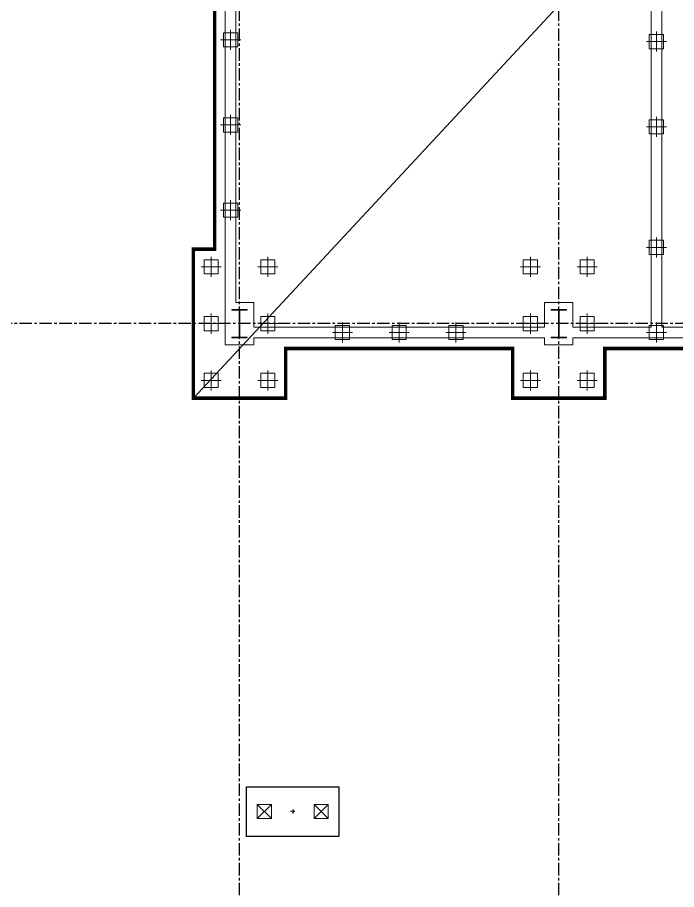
# Model space of a CAD drawing. Extents: x 782294 to 1727252, y -631030 to 17645.
# Drawn here: x 1158720 to 1177298, y -549418 to -524838 of the extents above; entities that cross this region are included whole.
import ezdxf

# ---------------------------------------------------------------- set-up
doc = ezdxf.new("R2010")
doc.units = 0
doc.linetypes.add('CENTER', pattern=[2, 1.25, -0.25, 0.25, -0.25])
for name, color, linetype in [('!ZN3-铝板幕墙-3', 3, 'Continuous'), ('A-AXIS-DP', 126, 'Continuous'), ('DOTE', 1, 'CENTER'), ('S-DOTE1', 140, 'CENTER'), ('S-HATCH1-W', 252, 'Continuous'), ('S-SS', 111, 'Continuous')]:
    doc.layers.add(name, color=color, linetype=linetype)
for name, color, linetype, lineweight in [('S-col', 2, 'Continuous', 0), ('S-ct', 2, 'Continuous', 0), ('S-zhuang', 1, 'Continuous', 0)]:
    doc.layers.add(name, color=color, linetype=linetype, lineweight=lineweight)

# ---------------------------------------------------------------- blocks, each defined once
blk = doc.blocks.new('20250821100720')
at = {"layer": 'DOTE', "ltscale": 280}
for p, q in [((166000, -8180), (166000, 83777.4)), ((175000, -8180), (175000, 83777.4)), ((195431, 53850), (-7455.8, 53850))]:
    blk.add_line(p, q, dxfattribs=at)
blk = doc.blocks.new('FZ-400')
for p, q in [((0, -283), (0, 283)), ((-283, 0), (283, 0))]:
    blk.add_line(p, q)
blk.add_lwpolyline([(200, -200), (-200, -200), (-200, 200), (200, 200)], close=True)
blk = doc.blocks.new('S-ZHUANG-400')
at = {"layer": 'S-zhuang'}
for p, q in [((200, -200), (-200, 200)), ((-200, -200), (200, 200))]:
    blk.add_line(p, q, dxfattribs=at)
blk.add_lwpolyline([(-200, 200), (200, 200), (200, -200), (-200, -200)], close=True, dxfattribs=at)
blk = doc.blocks.new('CT2')
at = {"layer": 'S-DOTE1', "ltscale": 0.25}
for p, q in [((-193565, -187166), (-193685, -187166)), ((-193625, -187226), (-193625, -187106))]:
    blk.add_line(p, q, dxfattribs=at)
at = {"layer": 'S-HATCH1-W'}
blk.add_lwpolyline([(-194325, -185866), (-192925, -185866), (-192925, -188466), (-194325, -188466)], close=True, dxfattribs=at)
at = {"layer": 'S-zhuang'}
for p in [(-193625, -186366), (-193625, -187966)]:
    blk.add_blockref('S-ZHUANG-400', p, dxfattribs=at)
blk = doc.blocks.new('A$C46867589')
at = {"layer": 'S-col'}
for points in [[(165600, 54450), (165600, 71200), (165600, 72400), (166400, 72400), (166400, 72200), (174600, 72200), (174600, 72400), (175400, 72400), (175400, 72200), (183600, 72200), (183600, 72400), (184800, 72400), (184800, 53250), (183600, 53250), (183600, 53449), (175400, 53449), (175400, 53250), (174600, 53250), (174600, 53449), (166400, 53449), (166400, 53250), (165600, 53250), (165600, 54450)], [(166400, 71900), (166400, 71200), (165900, 71200), (165900, 54450), (166400, 54450), (166400, 53749), (174600, 53749), (174600, 54450), (175400, 54450), (175400, 53749), (177600, 53749), (177600, 71900), (175400, 71900), (175400, 71200), (174600, 71200), (174600, 71900), (166400, 71900)]]:
    blk.add_lwpolyline(points, dxfattribs=at)
for points in [[(177900, 71900), (177900, 53749), (183600, 53749), (183600, 54450), (184500, 54450), (184500, 59450), (183400, 59450), (183400, 60250), (184500, 60250), (184500, 65400), (183400, 65400), (183400, 66200), (184500, 66200), (184500, 71200), (183600, 71200), (183600, 71900)], [(165785, 54250), (166215, 54250), (166215, 54232), (166006, 54232), (166006, 53468), (166215, 53468), (166215, 53450), (165785, 53450), (165785, 53468), (165994, 53468), (165994, 54232), (165785, 54232)], [(174785, 54250), (175215, 54250), (175215, 54232), (175006, 54232), (175006, 53468), (175215, 53468), (175215, 53450), (174785, 53450), (174785, 53468), (174994, 53468), (174994, 54232), (174785, 54232)]]:
    blk.add_lwpolyline(points, close=True, dxfattribs=at)
at = {"layer": 'S-ct', "const_width": 100}
blk.add_lwpolyline([(165300, 69700), (165300, 55950), (164700, 55950), (164700, 51750), (167300, 51750), (167300, 53150), (173700, 53150), (173700, 51750), (176300, 51750), (176300, 53149), (182700, 53149), (182700, 51750), (185300, 51750), (185300, 55950), (185100, 55950), (185100, 58550), (185300, 58550), (185300, 61150), (185100, 61150), (185100, 64500)], dxfattribs=at)
at = {"layer": 'S-SS'}
blk.add_line((164700, 51750), (185300, 73900), dxfattribs=at)
at = {"layer": 'S-zhuang', "color": 0, "ltscale": 0.5, "rotation": 90}
for p in [(165750, 61850), (177750, 61799), (165750, 59450), (177750, 59399), (165750, 57050), (177750, 55999), (165200, 55450), (166800, 55450), (174200, 55450), (175800, 55450), (165200, 53850), (166800, 53850), (174200, 53850), (175800, 53850), (168900, 53599), (170500, 53599), (172100, 53599), (177750, 53599), (165200, 52250), (166800, 52250), (174200, 52250), (175800, 52250)]:
    blk.add_blockref('FZ-400', p, dxfattribs=at)
at = {"layer": 'S-zhuang', "rotation": 90}
blk.add_blockref('CT2', (-19666, 233725), dxfattribs=at)

msp = doc.modelspace()

# ---------------------------------------------------------------- block references
at = {"layer": '!ZN3-铝板幕墙-3', "ltscale": 1750}
msp.add_blockref('A$C46867589', (998978.7, -587318.4), dxfattribs=at)
at = {"layer": 'A-AXIS-DP', "ltscale": 2800}
msp.add_blockref('20250821100720', (998978.7, -587318.4), dxfattribs=at)

doc.saveas('drawing.dxf')
